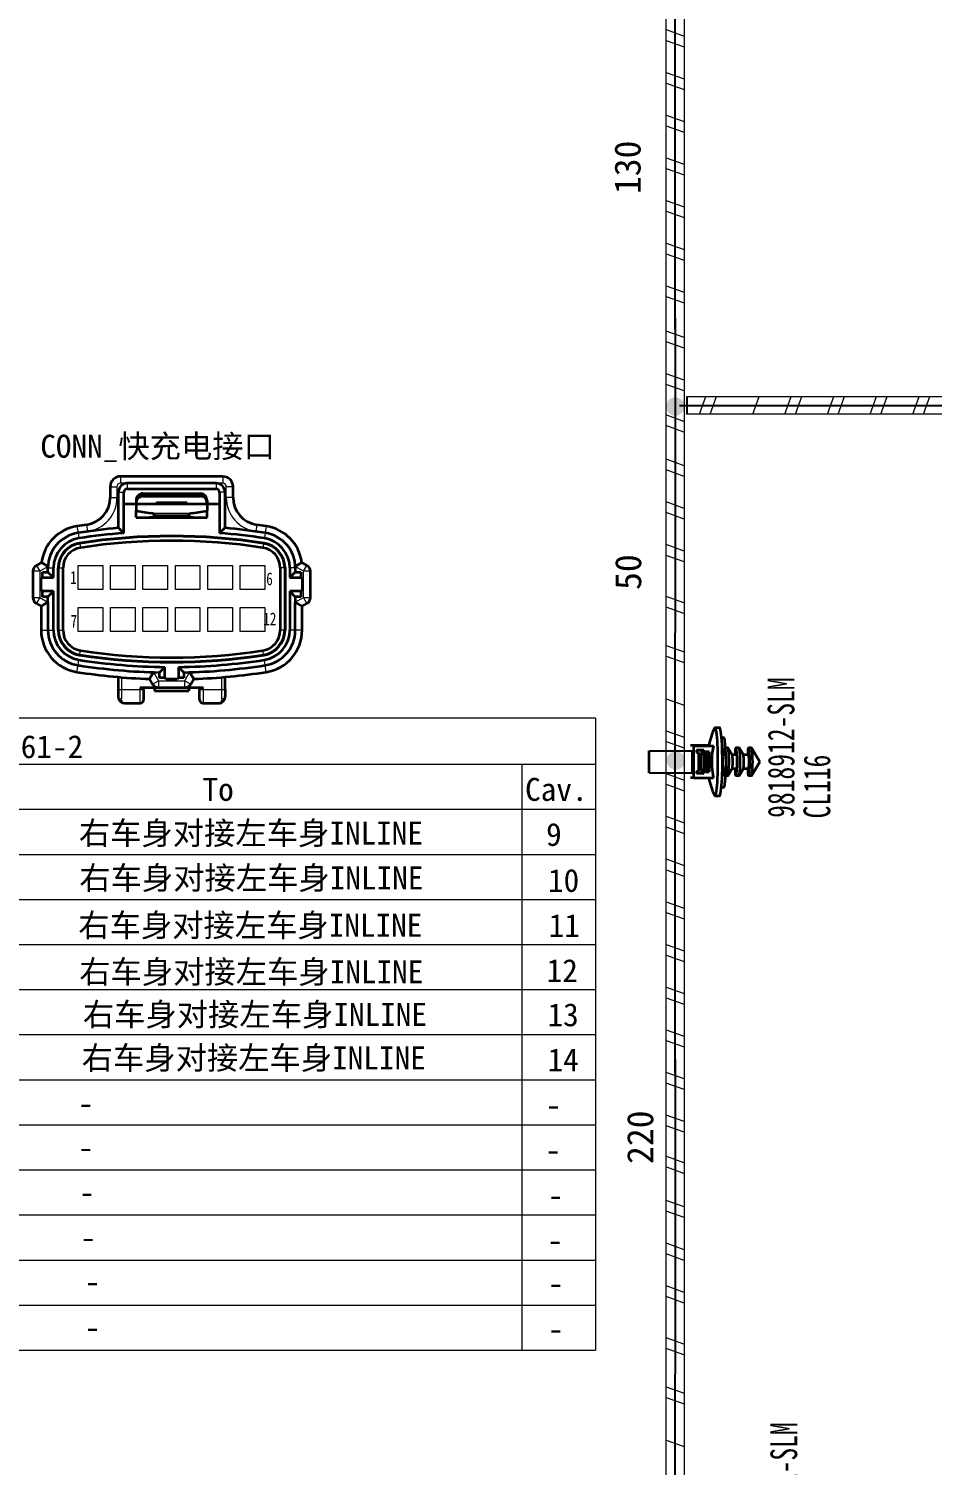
# Model space of a CAD drawing. Header units: millimetres. Extents: x 17 to 3784, y 12 to 1382.
# Drawn here: x 1970.5 to 2020.3, y 992.6 to 1071.8 of the extents above; entities that cross this region are included whole.
import ezdxf

# ---------------------------------------------------------------- set-up
doc = ezdxf.new("R2010")
doc.units = ezdxf.units.MM
for name, color, linetype, lineweight in [('ENT', 7, 'Continuous', 18), ('全新开发部分', 7, 'Continuous', 18), ('粗实线层', 7, 'Continuous', 35)]:
    doc.layers.add(name, color=color, linetype=linetype, lineweight=lineweight)
doc.styles.add('FangSong_GB2312_Style', font='simfang.ttf')
doc.styles.add('foton', font='', dxfattribs={"width": 0.7})
doc.styles.add('样式 2', font='', dxfattribs={"width": 0.75})
doc.styles.get('foton').set_extended_font_data('宋体')
doc.styles.get('样式 2').set_extended_font_data('宋体')

msp = doc.modelspace()

# ---------------------------------------------------------------- hatches: boundary and pattern name
h = msp.add_hatch(color=0)
edge = h.paths.add_edge_path(flags=0)
edge.add_arc((2006.113, 1050.996), 0.507, 180, 540)
h = msp.add_hatch(color=0)
edge = h.paths.add_edge_path(flags=0)
edge.add_arc((2006.139, 1031.475), 0.507, 180, 540)

# ---------------------------------------------------------------- linework, layer by layer
msp.add_line((2006.768, 1050.564), (2006.768, 1051.534))
at = {"color": 0, "lineweight": 13, "ltscale": 0.025}
for p, q in [((1974.952, 1046.575), (1975.329, 1046.575)), ((1975.517, 1047.14), (1975.517, 1046.764)), ((1975.894, 1046.764), (1975.517, 1046.764)), ((1981.168, 1046.764), (1980.791, 1046.764)), ((1981.168, 1047.14), (1981.168, 1046.764)), ((1981.733, 1046.575), (1981.356, 1046.575)), ((1974.952, 1045.971), (1975.329, 1045.971)), ((1981.733, 1045.971), (1981.356, 1045.971)), ((1973.123, 1044.4), (1973.181, 1044.028)), ((1973.654, 1044.479), (1973.706, 1044.106)), ((1983.031, 1044.479), (1982.979, 1044.106)), ((1983.562, 1044.4), (1983.504, 1044.028)), ((1971.072, 1041.913), (1970.696, 1041.913)), ((1985.99, 1041.913), (1985.613, 1041.913)), ((1970.696, 1040.464), (1971.072, 1040.464)), ((1971.072, 1040.464), (1970.884, 1040.138)), ((1985.801, 1040.138), (1985.613, 1040.464)), ((1985.613, 1040.464), (1985.99, 1040.464)), ((1971.148, 1038.665), (1971.524, 1038.665)), ((1985.538, 1038.665), (1985.161, 1038.665)), ((1973.123, 1036.357), (1973.181, 1036.729)), ((1983.562, 1036.357), (1983.504, 1036.729)), ((1977.292, 1035.689), (1977.618, 1035.877)), ((1977.618, 1035.877), (1977.618, 1035.501)), ((1979.067, 1035.501), (1979.067, 1035.877)), ((1979.067, 1035.877), (1979.393, 1035.689))]:
    msp.add_line(p, q, dxfattribs=at)
at = {"color": 0, "lineweight": 35, "ltscale": 0.040105}
for p, q in [((1974.952, 1046.575), (1974.952, 1045.971)), ((1981.733, 1045.971), (1981.733, 1046.575))]:
    msp.add_line(p, q, dxfattribs=at)
at = {"color": 0, "lineweight": 13, "ltscale": 0.040105}
for p, q in [((1975.329, 1046.575), (1975.329, 1045.971)), ((1981.356, 1045.971), (1981.356, 1046.575))]:
    msp.add_line(p, q, dxfattribs=at)
at = {"color": 0, "lineweight": 35, "ltscale": 0.375}
msp.add_line((1981.168, 1047.14), (1975.517, 1047.14), dxfattribs=at)
at = {"color": 0, "lineweight": 13, "ltscale": 0.02}
for p, q in [((1975.894, 1046.764), (1975.894, 1046.462)), ((1980.791, 1046.764), (1980.791, 1046.462)), ((1975.404, 1046.274), (1975.706, 1046.274)), ((1981.281, 1046.274), (1980.98, 1046.274)), ((1973.181, 1044.028), (1973.228, 1043.73)), ((1983.504, 1044.028), (1983.458, 1043.73)), ((1971.524, 1042.093), (1971.826, 1042.093)), ((1985.161, 1042.093), (1984.86, 1042.093)), ((1971.524, 1038.665), (1971.826, 1038.665)), ((1985.161, 1038.665), (1984.86, 1038.665)), ((1973.181, 1036.729), (1973.228, 1037.027)), ((1983.504, 1036.729), (1983.458, 1037.027))]:
    msp.add_line(p, q, dxfattribs=at)
at = {"color": 0, "lineweight": 35, "ltscale": 0.325}
for p, q in [((1980.791, 1046.764), (1975.894, 1046.764)), ((1975.894, 1046.462), (1980.791, 1046.462))]:
    msp.add_line(p, q, dxfattribs=at)
at = {"color": 0, "lineweight": 35, "ltscale": 0.131071}
for p, q in [((1975.404, 1044.299), (1975.404, 1046.274)), ((1981.281, 1046.274), (1981.281, 1044.299))]:
    msp.add_line(p, q, dxfattribs=at)
at = {"color": 0, "lineweight": 35, "ltscale": 0.149463}
for p, q in [((1975.706, 1044.022), (1975.706, 1046.274)), ((1980.98, 1046.274), (1980.98, 1044.022))]:
    msp.add_line(p, q, dxfattribs=at)
at = {"color": 0, "lineweight": 35, "ltscale": 0.005}
for p, q in [((1976.384, 1045.822), (1976.384, 1045.747)), ((1976.384, 1045.747), (1976.384, 1045.671)), ((1977.514, 1045.634), (1977.514, 1045.709)), ((1979.171, 1045.634), (1979.171, 1045.709)), ((1980.302, 1045.822), (1980.302, 1045.747)), ((1980.302, 1045.747), (1980.302, 1045.671))]:
    msp.add_line(p, q, dxfattribs=at)
at = {"color": 0, "lineweight": 35, "ltscale": 0.002499}
for p, q in [((1976.384, 1045.671), (1976.384, 1045.634)), ((1980.302, 1045.671), (1980.302, 1045.634))]:
    msp.add_line(p, q, dxfattribs=at)
at = {"color": 0, "lineweight": 35, "ltscale": 0.210001}
for p, q in [((1976.761, 1046.199), (1979.925, 1046.199)), ((1976.761, 1046.123), (1979.925, 1046.123)), ((1976.761, 1046.048), (1979.925, 1046.048))]:
    msp.add_line(p, q, dxfattribs=at)
at = {"color": 0, "lineweight": 35, "ltscale": 0.110001}
for p, q in [((1977.514, 1045.709), (1979.171, 1045.709)), ((1977.514, 1044.88), (1979.171, 1044.88))]:
    msp.add_line(p, q, dxfattribs=at)
at = {"color": 0, "lineweight": 35, "ltscale": 0.045}
for p, q in [((1975.706, 1045.634), (1976.384, 1045.634)), ((1980.302, 1045.634), (1980.98, 1045.634))]:
    msp.add_line(p, q, dxfattribs=at)
at = {"color": 0, "lineweight": 35, "ltscale": 0.025642}
for p, q in [((1976.384, 1045.634), (1976.384, 1045.247)), ((1980.302, 1045.634), (1980.302, 1045.247))]:
    msp.add_line(p, q, dxfattribs=at)
at = {"color": 0, "lineweight": 35, "ltscale": 0.260001}
msp.add_line((1976.384, 1045.634), (1980.302, 1045.634), dxfattribs=at)
at = {"color": 0, "lineweight": 35, "ltscale": 0.024358}
for p, q in [((1976.384, 1044.88), (1976.384, 1045.247)), ((1980.302, 1044.88), (1980.302, 1045.247))]:
    msp.add_line(p, q, dxfattribs=at)
at = {"color": 0, "lineweight": 35, "ltscale": 0.054141}
for p, q in [((1976.384, 1045.247), (1977.19, 1045.123)), ((1979.495, 1045.123), (1980.302, 1045.247))]:
    msp.add_line(p, q, dxfattribs=at)
at = {"color": 0, "lineweight": 35, "ltscale": 0.03951}
for p, q in [((1976.384, 1044.88), (1976.979, 1044.88)), ((1979.706, 1044.88), (1980.302, 1044.88))]:
    msp.add_line(p, q, dxfattribs=at)
at = {"color": 0, "lineweight": 35, "ltscale": 0.180981}
msp.add_line((1976.979, 1044.88), (1979.706, 1044.88), dxfattribs=at)
at = {"color": 0, "lineweight": 13, "ltscale": 0.152991}
msp.add_line((1977.19, 1045.123), (1979.495, 1045.123), dxfattribs=at)
at = {"color": 0, "lineweight": 35, "ltscale": 0.002085}
for p, q in [((1977.401, 1045.025), (1977.401, 1044.993)), ((1979.284, 1045.025), (1979.284, 1044.993))]:
    msp.add_line(p, q, dxfattribs=at)
at = {"color": 0, "lineweight": 13, "ltscale": 0.125}
for p, q in [((1977.401, 1045.025), (1979.284, 1045.025)), ((1977.401, 1044.993), (1979.284, 1044.993))]:
    msp.add_line(p, q, dxfattribs=at)
at = {"color": 0, "lineweight": 35, "ltscale": 0.027171}
for p, q in [((1975.706, 1044.022), (1975.404, 1044.299)), ((1980.98, 1044.022), (1981.281, 1044.299))]:
    msp.add_line(p, q, dxfattribs=at)
at = {"color": 0, "lineweight": 13, "ltscale": 0.00375}
for p, q in [((1973.277, 1043.414), (1973.268, 1043.47)), ((1983.408, 1043.414), (1983.417, 1043.47)), ((1973.277, 1037.344), (1973.268, 1037.288)), ((1983.408, 1037.344), (1983.417, 1037.288))]:
    msp.add_line(p, q, dxfattribs=at)
at = {"color": 0, "lineweight": 13, "ltscale": 0.01375}
for p, q in [((1973.277, 1043.414), (1973.309, 1043.209)), ((1983.408, 1043.414), (1983.376, 1043.209)), ((1972.146, 1042.093), (1972.353, 1042.093)), ((1984.539, 1042.093), (1984.332, 1042.093)), ((1972.146, 1038.665), (1972.353, 1038.665)), ((1984.539, 1038.665), (1984.332, 1038.665)), ((1973.277, 1037.344), (1973.309, 1037.548)), ((1983.408, 1037.344), (1983.376, 1037.548))]:
    msp.add_line(p, q, dxfattribs=at)
at = {"color": 0, "lineweight": 35, "ltscale": 0.096133}
for p, q in [((1970.696, 1041.913), (1970.696, 1040.464)), ((1985.99, 1040.464), (1985.99, 1041.913)), ((1977.618, 1035.501), (1979.067, 1035.501))]:
    msp.add_line(p, q, dxfattribs=at)
at = {"color": 0, "lineweight": 35, "ltscale": 0.021797}
for p, q in [((1971.169, 1042.403), (1970.884, 1042.239)), ((1985.801, 1042.239), (1985.517, 1042.403))]:
    msp.add_line(p, q, dxfattribs=at)
at = {"color": 0, "lineweight": 13, "ltscale": 0.024999}
for p, q in [((1970.884, 1042.239), (1971.072, 1041.913)), ((1985.613, 1041.913), (1985.801, 1042.239))]:
    msp.add_line(p, q, dxfattribs=at)
at = {"color": 0, "lineweight": 13, "ltscale": 0.034773}
for p, q in [((1971.526, 1042.175), (1971.072, 1041.913)), ((1985.613, 1041.913), (1985.159, 1042.175))]:
    msp.add_line(p, q, dxfattribs=at)
at = {"color": 0, "lineweight": 13, "ltscale": 0.096133}
for p, q in [((1971.072, 1041.913), (1971.072, 1040.464)), ((1985.613, 1040.464), (1985.613, 1041.913)), ((1977.618, 1035.877), (1979.067, 1035.877))]:
    msp.add_line(p, q, dxfattribs=at)
at = {"color": 0, "lineweight": 35, "ltscale": 0.02}
for p, q in [((1971.223, 1041.565), (1971.223, 1041.867)), ((1985.462, 1041.867), (1985.462, 1041.565)), ((1971.223, 1040.511), (1971.223, 1040.812)), ((1985.462, 1040.812), (1985.462, 1040.511)), ((1977.966, 1036.03), (1977.665, 1036.03)), ((1979.021, 1036.03), (1978.719, 1036.03))]:
    msp.add_line(p, q, dxfattribs=at)
at = {"color": 0, "lineweight": 35, "ltscale": 0.020001}
for p, q in [((1971.223, 1041.867), (1971.524, 1041.867)), ((1985.161, 1041.867), (1985.462, 1041.867)), ((1971.524, 1040.511), (1971.223, 1040.511)), ((1985.462, 1040.511), (1985.161, 1040.511))]:
    msp.add_line(p, q, dxfattribs=at)
at = {"color": 0, "lineweight": 35, "ltscale": 0.014999}
for p, q in [((1971.524, 1041.867), (1971.524, 1042.093)), ((1985.161, 1042.093), (1985.161, 1041.867)), ((2007.274, 1030.894), (2007.274, 1030.761))]:
    msp.add_line(p, q, dxfattribs=at)
at = {"color": 0, "lineweight": 35, "ltscale": 0.028284}
for p, q in [((1971.826, 1041.565), (1971.524, 1041.867)), ((1984.86, 1041.565), (1985.161, 1041.867)), ((1971.826, 1040.812), (1971.524, 1040.511)), ((1984.86, 1040.812), (1985.161, 1040.511))]:
    msp.add_line(p, q, dxfattribs=at)
at = {"color": 0, "lineweight": 35, "ltscale": 0.035}
for p, q in [((1971.826, 1041.565), (1971.826, 1042.093)), ((1984.86, 1042.093), (1984.86, 1041.565))]:
    msp.add_line(p, q, dxfattribs=at)
at = {"color": 0, "lineweight": 35, "ltscale": 0.227499}
for p, q in [((1972.09, 1038.665), (1972.09, 1042.093)), ((1972.353, 1038.665), (1972.353, 1042.093)), ((1984.332, 1042.093), (1984.332, 1038.665)), ((1984.596, 1042.093), (1984.596, 1038.665))]:
    msp.add_line(p, q, dxfattribs=at)
at = {"color": 0, "lineweight": 13, "ltscale": 0.003749}
for p, q in [((1972.146, 1042.093), (1972.09, 1042.093)), ((1984.539, 1042.093), (1984.596, 1042.093)), ((1972.146, 1038.665), (1972.09, 1038.665)), ((1984.539, 1038.665), (1984.596, 1038.665))]:
    msp.add_line(p, q, dxfattribs=at)
at = {"color": 0, "lineweight": 13, "ltscale": 0.227499}
for p, q in [((1972.146, 1038.665), (1972.146, 1042.093)), ((1984.539, 1042.093), (1984.539, 1038.665))]:
    msp.add_line(p, q, dxfattribs=at)
at = {"color": 0, "lineweight": 35, "ltscale": 0.00707}
for p, q in [((1971.148, 1041.49), (1971.223, 1041.565)), ((1985.462, 1041.565), (1985.538, 1041.49)), ((1971.223, 1040.812), (1971.148, 1040.887)), ((1985.538, 1040.887), (1985.462, 1040.812))]:
    msp.add_line(p, q, dxfattribs=at)
at = {"color": 0, "lineweight": 35, "ltscale": 0.04}
for p, q in [((1971.148, 1040.887), (1971.148, 1041.49)), ((1985.538, 1041.49), (1985.538, 1040.887))]:
    msp.add_line(p, q, dxfattribs=at)
at = {"color": 0, "lineweight": 35, "ltscale": 0.040001}
for p, q in [((1971.223, 1041.565), (1971.826, 1041.565)), ((1984.86, 1041.565), (1985.462, 1041.565)), ((1971.826, 1040.812), (1971.223, 1040.812)), ((1985.462, 1040.812), (1984.86, 1040.812))]:
    msp.add_line(p, q, dxfattribs=at)
at = {"color": 0, "lineweight": 35, "ltscale": 0.020208}
for p, q in [((1970.884, 1040.138), (1971.148, 1039.986)), ((1985.538, 1039.986), (1985.801, 1040.138))]:
    msp.add_line(p, q, dxfattribs=at)
at = {"color": 0, "lineweight": 13, "ltscale": 0.034642}
for p, q in [((1971.072, 1040.464), (1971.524, 1040.203)), ((1985.161, 1040.203), (1985.613, 1040.464))]:
    msp.add_line(p, q, dxfattribs=at)
at = {"color": 0, "lineweight": 35, "ltscale": 0.028867}
for p, q in [((1971.148, 1039.986), (1971.524, 1040.203)), ((1985.538, 1039.986), (1985.161, 1040.203))]:
    msp.add_line(p, q, dxfattribs=at)
at = {"color": 0, "lineweight": 35, "ltscale": 0.020387}
for p, q in [((1971.524, 1040.203), (1971.524, 1040.511)), ((1985.161, 1040.511), (1985.161, 1040.203))]:
    msp.add_line(p, q, dxfattribs=at)
at = {"color": 0, "lineweight": 35, "ltscale": 0.102113}
for p, q in [((1971.524, 1040.203), (1971.524, 1038.665)), ((1985.161, 1038.665), (1985.161, 1040.203))]:
    msp.add_line(p, q, dxfattribs=at)
at = {"color": 0, "lineweight": 35, "ltscale": 0.1425}
for p, q in [((1971.826, 1038.665), (1971.826, 1040.812)), ((1984.86, 1040.812), (1984.86, 1038.665))]:
    msp.add_line(p, q, dxfattribs=at)
at = {"color": 0, "lineweight": 35, "ltscale": 0.087679}
for p, q in [((1971.148, 1039.986), (1971.148, 1038.665)), ((1985.538, 1038.665), (1985.538, 1039.986))]:
    msp.add_line(p, q, dxfattribs=at)
at = {"color": 0, "lineweight": 35, "ltscale": 0.028601}
for p, q in [((1977.127, 1035.974), (1977.349, 1036.344)), ((1979.558, 1035.974), (1979.336, 1036.344))]:
    msp.add_line(p, q, dxfattribs=at)
at = {"color": 0, "lineweight": 13, "ltscale": 0.035771}
for p, q in [((1977.349, 1036.344), (1977.618, 1035.877)), ((1979.067, 1035.877), (1979.336, 1036.344))]:
    msp.add_line(p, q, dxfattribs=at)
at = {"color": 0, "lineweight": 35, "ltscale": 0.028063}
for p, q in [((1977.966, 1036.633), (1977.665, 1036.336)), ((1978.719, 1036.633), (1979.021, 1036.336))]:
    msp.add_line(p, q, dxfattribs=at)
at = {"color": 0, "lineweight": 35, "ltscale": 0.020313}
for p, q in [((1977.665, 1036.03), (1977.665, 1036.336)), ((1979.021, 1036.336), (1979.021, 1036.03))]:
    msp.add_line(p, q, dxfattribs=at)
at = {"color": 0, "lineweight": 35, "ltscale": 0.039999}
for p, q in [((1977.966, 1036.03), (1977.966, 1036.633)), ((1978.719, 1036.633), (1978.719, 1036.03)), ((1978.644, 1035.955), (1978.041, 1035.955))]:
    msp.add_line(p, q, dxfattribs=at)
at = {"color": 0, "lineweight": 35, "ltscale": 0.046084}
for p, q in [((1975.386, 1036.082), (1975.386, 1035.388)), ((1981.3, 1035.388), (1981.3, 1036.082))]:
    msp.add_line(p, q, dxfattribs=at)
at = {"color": 0, "lineweight": 35, "ltscale": 0.025}
for p, q in [((1975.386, 1035.388), (1975.386, 1035.011)), ((1981.3, 1035.388), (1981.3, 1035.011))]:
    msp.add_line(p, q, dxfattribs=at)
at = {"color": 0, "lineweight": 13, "ltscale": 0.0125}
for p, q in [((1975.386, 1035.388), (1975.574, 1035.388)), ((1976.61, 1035.388), (1976.798, 1035.388)), ((1979.887, 1035.388), (1980.075, 1035.388)), ((1981.111, 1035.388), (1981.3, 1035.388))]:
    msp.add_line(p, q, dxfattribs=at)
at = {"color": 0, "lineweight": 13, "ltscale": 0.045023}
for p, q in [((1975.574, 1036.066), (1975.574, 1035.388)), ((1981.111, 1035.388), (1981.111, 1036.066))]:
    msp.add_line(p, q, dxfattribs=at)
at = {"color": 0, "lineweight": 13, "ltscale": 0.06875}
for p, q in [((1975.574, 1035.388), (1976.61, 1035.388)), ((1980.075, 1035.388), (1981.111, 1035.388))]:
    msp.add_line(p, q, dxfattribs=at)
at = {"color": 0, "lineweight": 13, "ltscale": 0.033334}
for p, q in [((1975.574, 1035.388), (1975.574, 1034.885)), ((1981.111, 1034.885), (1981.111, 1035.388))]:
    msp.add_line(p, q, dxfattribs=at)
at = {"color": 0, "lineweight": 35, "ltscale": 0.066933}
for p, q in [((1976.61, 1035.501), (1977.618, 1035.501)), ((1979.067, 1035.501), (1980.075, 1035.501))]:
    msp.add_line(p, q, dxfattribs=at)
at = {"color": 0, "lineweight": 13, "ltscale": 0.0075}
for p, q in [((1976.61, 1035.388), (1976.61, 1035.501)), ((1980.075, 1035.501), (1980.075, 1035.388))]:
    msp.add_line(p, q, dxfattribs=at)
at = {"color": 0, "lineweight": 13, "ltscale": 0.05}
for p, q in [((1976.61, 1034.634), (1976.61, 1035.388)), ((1980.075, 1035.388), (1980.075, 1034.634))]:
    msp.add_line(p, q, dxfattribs=at)
at = {"color": 0, "lineweight": 35, "ltscale": 0.0075}
for p, q in [((1976.798, 1035.388), (1976.798, 1035.501)), ((1979.887, 1035.501), (1979.887, 1035.388))]:
    msp.add_line(p, q, dxfattribs=at)
at = {"color": 0, "lineweight": 35, "ltscale": 0.0375}
for p, q in [((1976.798, 1035.388), (1976.798, 1034.823)), ((1979.887, 1034.823), (1979.887, 1035.388))]:
    msp.add_line(p, q, dxfattribs=at)
at = {"color": 0, "lineweight": 35, "ltscale": 0.021879}
for p, q in [((1977.127, 1035.974), (1977.292, 1035.689)), ((1979.393, 1035.689), (1979.558, 1035.974))]:
    msp.add_line(p, q, dxfattribs=at)
at = {"color": 0, "lineweight": 35, "ltscale": 0.0125}
for p, q in [((1977.401, 1035.501), (1977.401, 1035.312)), ((1979.284, 1035.501), (1979.284, 1035.312))]:
    msp.add_line(p, q, dxfattribs=at)
at = {"color": 0, "lineweight": 35, "ltscale": 0.007071}
for p, q in [((1978.041, 1035.955), (1977.966, 1036.03)), ((1978.719, 1036.03), (1978.644, 1035.955))]:
    msp.add_line(p, q, dxfattribs=at)
at = {"color": 0, "lineweight": 35, "ltscale": 0.05625}
for p, q in [((1975.762, 1034.634), (1976.61, 1034.634)), ((1980.075, 1034.634), (1980.923, 1034.634))]:
    msp.add_line(p, q, dxfattribs=at)
at = {"color": 0, "lineweight": 35, "ltscale": 0.125}
msp.add_line((1977.401, 1035.312), (1979.284, 1035.312), dxfattribs=at)
at = {"color": 0, "lineweight": 35, "ltscale": 0.027679}
for p, q in [((2008.302, 1033.291), (2008.547, 1033.291)), ((2008.302, 1029.525), (2008.547, 1029.525))]:
    msp.add_line(p, q, dxfattribs=at)
at = {"color": 0, "lineweight": 35, "ltscale": 0.021804}
for p, q in [((2007.142, 1032.29), (2006.949, 1032.298)), ((2007.5, 1031.966), (2007.693, 1031.957)), ((2007.5, 1030.858), (2007.693, 1030.85)), ((2007.5, 1030.77), (2007.693, 1030.761)), ((2007.787, 1030.858), (2007.98, 1030.85)), ((2007.141, 1030.518), (2006.948, 1030.526))]:
    msp.add_line(p, q, dxfattribs=at)
at = {"color": 0, "lineweight": 35, "ltscale": 0.113794}
msp.add_line((2007.957, 1032.298), (2006.949, 1032.298), dxfattribs=at)
at = {"color": 0, "lineweight": 35, "ltscale": 0.199999}
msp.add_line((2007.141, 1030.518), (2007.142, 1032.29), dxfattribs=at)
at = {"color": 0, "lineweight": 35, "ltscale": 0.120856}
for p, q in [((2007.142, 1032.29), (2008.213, 1032.29)), ((2007.141, 1030.518), (2008.212, 1030.518))]:
    msp.add_line(p, q, dxfattribs=at)
at = {"color": 0}
for p, q in [((2004.665, 1032.017), (2007.055, 1032.016)), ((2004.665, 1030.794), (2007.054, 1030.798))]:
    msp.add_line(p, q, dxfattribs=at)
at = {"color": 0, "lineweight": 35, "ltscale": 0.137499}
for p, q in [((2004.665, 1030.794), (2004.665, 1032.017)), ((2007.054, 1030.798), (2007.055, 1032.016))]:
    msp.add_line(p, q, dxfattribs=at)
at = {"color": 0, "lineweight": 35, "ltscale": 0.015}
msp.add_line((2007.274, 1032.046), (2007.274, 1031.913), dxfattribs=at)
at = {"color": 0, "lineweight": 35, "ltscale": 0.047321}
for p, q in [((2007.693, 1032.046), (2007.274, 1032.046)), ((2007.693, 1030.761), (2007.274, 1030.761))]:
    msp.add_line(p, q, dxfattribs=at)
at = {"color": 0, "lineweight": 35, "ltscale": 0.012463}
msp.add_line((2007.274, 1031.918), (2007.384, 1031.913), dxfattribs=at)
at = {"color": 0, "lineweight": 35, "ltscale": 0.012451}
for p, q in [((2007.274, 1031.913), (2007.384, 1031.913)), ((2007.709, 1031.846), (2007.819, 1031.846)), ((2007.274, 1030.894), (2007.384, 1030.894)), ((2007.708, 1030.96), (2007.819, 1030.96))]:
    msp.add_line(p, q, dxfattribs=at)
at = {"color": 0, "lineweight": 35, "ltscale": 0.114999}
msp.add_line((2007.384, 1031.913), (2007.384, 1030.894), dxfattribs=at)
at = {"color": 0, "lineweight": 35, "ltscale": 0.009064}
msp.add_line((2007.5, 1031.966), (2007.5, 1032.046), dxfattribs=at)
at = {"color": 0, "lineweight": 35, "ltscale": 0.018183}
msp.add_line((2007.67, 1031.848), (2007.509, 1031.847), dxfattribs=at)
at = {"color": 0, "lineweight": 35, "ltscale": 0.1}
for p, q in [((2007.509, 1030.961), (2007.509, 1031.847)), ((2007.903, 1030.964), (2007.903, 1031.85))]:
    msp.add_line(p, q, dxfattribs=at)
at = {"color": 0, "lineweight": 35, "ltscale": 0.000439867}
msp.add_line((2007.509, 1031.847), (2007.513, 1031.847), dxfattribs=at)
at = {"color": 0, "lineweight": 35, "ltscale": 0.019922}
for p, q in [((2007.513, 1031.847), (2007.689, 1031.847)), ((2007.513, 1030.961), (2007.689, 1030.961))]:
    msp.add_line(p, q, dxfattribs=at)
at = {"color": 0, "lineweight": 35, "ltscale": 0.099999}
for p, q in [((2007.513, 1030.961), (2007.513, 1031.847)), ((2007.689, 1030.961), (2007.689, 1031.847))]:
    msp.add_line(p, q, dxfattribs=at)
at = {"color": 0, "lineweight": 35, "ltscale": 0.002853}
msp.add_line((2007.645, 1031.849), (2007.67, 1031.848), dxfattribs=at)
at = {"color": 0, "lineweight": 35, "ltscale": 0.023842}
msp.add_line((2007.864, 1031.852), (2007.653, 1031.849), dxfattribs=at)
at = {"color": 0, "lineweight": 35, "ltscale": 0.002181}
for p, q in [((2007.689, 1031.847), (2007.709, 1031.846)), ((2007.689, 1030.961), (2007.708, 1030.96))]:
    msp.add_line(p, q, dxfattribs=at)
at = {"color": 0, "lineweight": 35, "ltscale": 0.010001}
for p, q in [((2007.693, 1031.957), (2007.693, 1032.046)), ((2007.693, 1030.761), (2007.693, 1030.85))]:
    msp.add_line(p, q, dxfattribs=at)
at = {"color": 0, "lineweight": 35, "ltscale": 0.032379}
msp.add_line((2007.98, 1031.957), (2007.693, 1031.957), dxfattribs=at)
at = {"color": 0, "lineweight": 35, "ltscale": 0.099998}
for p, q in [((2007.708, 1030.96), (2007.709, 1031.846)), ((2007.819, 1030.96), (2007.819, 1031.846))]:
    msp.add_line(p, q, dxfattribs=at)
at = {"color": 0, "lineweight": 35, "ltscale": 0.012045}
msp.add_line((2007.787, 1031.957), (2007.787, 1031.851), dxfattribs=at)
at = {"color": 0, "lineweight": 35, "ltscale": 0.001513}
msp.add_line((2007.819, 1031.846), (2007.806, 1031.848), dxfattribs=at)
at = {"color": 0, "lineweight": 35, "ltscale": 0.010273}
msp.add_line((2007.812, 1031.849), (2007.903, 1031.85), dxfattribs=at)
at = {"color": 0, "lineweight": 35, "ltscale": 0.004356}
msp.add_line((2007.903, 1031.85), (2007.864, 1031.852), dxfattribs=at)
at = {"color": 0, "lineweight": 35, "ltscale": 0.124999}
msp.add_line((2007.98, 1031.957), (2007.98, 1030.85), dxfattribs=at)
at = {"color": 0, "lineweight": 35, "ltscale": 0.02207}
for p, q in [((2008.903, 1031.789), (2008.708, 1031.789)), ((2008.903, 1031.027), (2008.708, 1031.027))]:
    msp.add_line(p, q, dxfattribs=at)
at = {"color": 0, "lineweight": 35, "ltscale": 0.018536}
msp.add_line((2009.009, 1032.183), (2008.844, 1032.183), dxfattribs=at)
at = {"color": 0, "lineweight": 35, "ltscale": 0.051178}
msp.add_line((2009.249, 1031.785), (2009.018, 1032.175), dxfattribs=at)
at = {"color": 0, "lineweight": 35, "ltscale": 0.029858}
for p, q in [((2009.512, 1031.789), (2009.247, 1031.789)), ((2009.512, 1031.027), (2009.247, 1031.027))]:
    msp.add_line(p, q, dxfattribs=at)
at = {"color": 0, "lineweight": 35, "ltscale": 0.019769}
for p, q in [((2009.628, 1032.183), (2009.453, 1032.183)), ((2009.628, 1030.633), (2009.453, 1030.633))]:
    msp.add_line(p, q, dxfattribs=at)
at = {"color": 0, "lineweight": 35, "ltscale": 0.051179}
for p, q in [((2009.869, 1031.785), (2009.638, 1032.175)), ((2009.869, 1031.031), (2009.638, 1030.641))]:
    msp.add_line(p, q, dxfattribs=at)
at = {"color": 0, "lineweight": 35, "ltscale": 0.032245}
for p, q in [((2010.152, 1031.789), (2009.866, 1031.789)), ((2010.152, 1031.027), (2009.866, 1031.027))]:
    msp.add_line(p, q, dxfattribs=at)
at = {"color": 0, "lineweight": 35, "ltscale": 0.017883}
for p, q in [((2010.311, 1032.183), (2010.152, 1032.183)), ((2010.311, 1030.633), (2010.152, 1030.633))]:
    msp.add_line(p, q, dxfattribs=at)
at = {"color": 0, "lineweight": 35, "ltscale": 0.10061}
msp.add_line((2010.775, 1031.408), (2010.32, 1032.175), dxfattribs=at)
at = {"color": 0, "lineweight": 35, "ltscale": 0.100609}
msp.add_line((2010.775, 1031.408), (2010.32, 1030.641), dxfattribs=at)
at = {"color": 0, "lineweight": 35, "ltscale": 0.025537}
msp.add_line((2007.5, 1030.77), (2007.274, 1030.77), dxfattribs=at)
at = {"color": 0, "lineweight": 35, "ltscale": 0.01}
msp.add_line((2007.5, 1030.77), (2007.5, 1030.858), dxfattribs=at)
at = {"color": 0, "lineweight": 35, "ltscale": 0.032373}
for p, q in [((2007.787, 1030.858), (2007.5, 1030.858)), ((2007.98, 1030.85), (2007.693, 1030.85))]:
    msp.add_line(p, q, dxfattribs=at)
at = {"color": 0, "lineweight": 35, "ltscale": 0.000439834}
msp.add_line((2007.509, 1030.961), (2007.513, 1030.961), dxfattribs=at)
at = {"color": 0, "lineweight": 35, "ltscale": 0.01149}
msp.add_line((2007.787, 1030.96), (2007.787, 1030.858), dxfattribs=at)
at = {"color": 0, "lineweight": 35, "ltscale": 0.009468}
msp.add_line((2007.819, 1030.963), (2007.903, 1030.964), dxfattribs=at)
at = {"color": 0, "lineweight": 35, "ltscale": 0.01853}
msp.add_line((2009.009, 1030.633), (2008.844, 1030.633), dxfattribs=at)
at = {"color": 0, "lineweight": 35, "ltscale": 0.051177}
msp.add_line((2009.249, 1031.031), (2009.018, 1030.641), dxfattribs=at)
at = {"color": 7, "linetype": 'Continuous', "lineweight": 25}
for points in [[(2006.107, 1055.252), (2006.107, 1082.771)], [(2006.352, 1051.059), (2037.371, 1051.059)]]:
    msp.add_lwpolyline(points, dxfattribs=at)
at = {"color": 7, "linetype": 'Continuous', "lineweight": 13}
msp.add_lwpolyline([(2006.107, 1079.548), (2006.107, 1056.037)], dxfattribs=at)
at = {"color": 7, "linetype": 'Continuous', "lineweight": 0}
for points in [[(2005.618, 1070.13), (2005.617, 1072.485)], [(2006.596, 1072.485), (2006.598, 1070.13)], [(2005.617, 1071.779), (2006.598, 1071.425)], [(2005.617, 1071.19), (2006.598, 1070.837)], [(2005.618, 1067.776), (2005.617, 1070.13)], [(2005.617, 1069.424), (2006.598, 1069.071)], [(2006.596, 1070.13), (2006.598, 1067.776)], [(2005.617, 1068.836), (2006.598, 1068.482)], [(2005.618, 1065.422), (2005.617, 1067.776)], [(2005.617, 1067.07), (2006.598, 1066.717)], [(2006.596, 1067.776), (2006.598, 1065.422)], [(2005.617, 1066.481), (2006.598, 1066.128)], [(2005.618, 1063.067), (2005.617, 1065.422)], [(2005.617, 1064.715), (2006.598, 1064.362)], [(2006.596, 1065.422), (2006.598, 1063.067)], [(2005.617, 1064.127), (2006.598, 1063.774)], [(2005.618, 1060.713), (2005.617, 1063.067)], [(2005.617, 1062.361), (2006.598, 1062.008)], [(2006.596, 1063.067), (2006.598, 1060.713)], [(2005.617, 1061.773), (2006.598, 1061.419)], [(2005.618, 1058.359), (2005.617, 1060.713)], [(2006.596, 1060.713), (2006.598, 1058.359)], [(2005.617, 1060.007), (2006.598, 1059.654)], [(2005.617, 1059.418), (2006.598, 1059.065)], [(2005.618, 1056.004), (2005.617, 1058.359)], [(2006.596, 1058.359), (2006.598, 1056.004)], [(2005.617, 1057.652), (2006.598, 1057.299)], [(2005.617, 1057.064), (2006.598, 1056.711)], [(2005.616, 1053.504), (2005.616, 1056.401)], [(2006.597, 1056.144), (2006.597, 1053.504)], [(2006.597, 1054.799), (2005.616, 1055.152)], [(2006.597, 1054.21), (2005.616, 1054.563)], [(2005.616, 1051.149), (2005.616, 1053.504)], [(2006.597, 1052.444), (2005.616, 1052.797)], [(2006.597, 1053.504), (2006.597, 1051.149)], [(2006.597, 1051.856), (2005.616, 1052.209)], [(2006.732, 1051.548), (2009.086, 1051.55)], [(2007.438, 1050.569), (2007.79, 1051.55)], [(2008.027, 1050.569), (2008.38, 1051.55)], [(2009.086, 1051.548), (2011.441, 1051.55)], [(2010.381, 1050.569), (2010.734, 1051.55)], [(2011.441, 1051.548), (2013.795, 1051.55)], [(2012.147, 1050.569), (2012.5, 1051.55)], [(2012.736, 1050.569), (2013.089, 1051.55)], [(2013.795, 1051.548), (2016.149, 1051.55)], [(2014.501, 1050.569), (2014.854, 1051.55)], [(2015.09, 1050.569), (2015.443, 1051.55)], [(2016.149, 1051.548), (2018.504, 1051.55)], [(2016.856, 1050.569), (2017.209, 1051.55)], [(2017.444, 1050.569), (2017.797, 1051.55)], [(2018.504, 1051.548), (2020.858, 1051.55)], [(2019.21, 1050.569), (2019.563, 1051.55)], [(2019.799, 1050.569), (2020.152, 1051.55)], [(2006.578, 1050.177), (2005.597, 1050.531)], [(2005.616, 1048.795), (2005.616, 1051.149)], [(2006.597, 1051.149), (2006.597, 1048.795)], [(2009.086, 1050.57), (2006.732, 1050.569)], [(2011.441, 1050.57), (2009.086, 1050.569)], [(2013.795, 1050.57), (2011.441, 1050.569)], [(2016.149, 1050.57), (2013.795, 1050.569)], [(2018.504, 1050.57), (2016.149, 1050.569)], [(2020.858, 1050.57), (2018.504, 1050.569)], [(2006.578, 1049.589), (2005.597, 1049.942)], [(2005.616, 1046.441), (2005.616, 1048.795)], [(2006.597, 1047.735), (2005.616, 1048.089)], [(2006.597, 1048.795), (2006.597, 1046.441)], [(2006.597, 1047.147), (2005.616, 1047.5)], [(2005.616, 1044.086), (2005.616, 1046.441)], [(2006.597, 1045.381), (2005.616, 1045.734)], [(2006.597, 1046.441), (2006.597, 1044.086)], [(2006.597, 1044.793), (2005.616, 1045.146)], [(2005.616, 1040.724), (2005.616, 1044.086)], [(2006.597, 1044.086), (2006.597, 1040.643)], [(2006.597, 1043.027), (2005.616, 1043.38)], [(2006.597, 1042.438), (2005.616, 1042.791)], [(2006.585, 1040.173), (2005.604, 1040.526)], [(2006.585, 1039.584), (2005.604, 1039.937)]]:
    msp.add_lwpolyline(points, dxfattribs=at)
at = {"color": 0, "linetype": 'Continuous', "lineweight": 25}
for points in [[(2006.107, 1055.864), (2006.107, 1038.524)], [(2006.107, 1014.228), (2006.107, 1038.524)], [(2006.104, 1014.985), (2006.104, 997.645)], [(2006.104, 973.349), (2006.104, 997.645)]]:
    msp.add_lwpolyline(points, dxfattribs=at)
at = {"color": 0, "linetype": 'Continuous', "lineweight": 13}
for points in [[(2006.107, 1055.855), (2006.107, 1038.524)], [(2006.107, 1038.524), (2006.107, 1015.014)], [(1948.477, 1033.825), (2001.714, 1033.825)], [(2001.705, 1033.809), (2001.705, 998.962)], [(1948.477, 1031.274), (2001.714, 1031.274)], [(1997.658, 1031.274), (1997.658, 998.962)], [(1948.477, 1028.789), (2001.714, 1028.789)], [(1948.477, 1026.303), (2001.714, 1026.303)], [(1948.477, 1023.817), (2001.714, 1023.817)], [(1948.477, 1021.332), (2001.714, 1021.332)], [(1948.477, 1018.846), (2001.714, 1018.846)], [(1948.477, 1016.361), (2001.714, 1016.361)], [(2006.104, 1014.976), (2006.104, 997.645)], [(1948.477, 1013.875), (2001.714, 1013.875)], [(1948.477, 1011.39), (2001.714, 1011.39)], [(1948.477, 1008.904), (2001.714, 1008.904)], [(1948.477, 1006.419), (2001.714, 1006.419)], [(1948.477, 1003.933), (2001.714, 1003.933)], [(1948.477, 1001.447), (2001.714, 1001.447)], [(1948.477, 998.962), (2001.714, 998.962)], [(2006.104, 997.645), (2006.104, 974.134)]]:
    msp.add_lwpolyline(points, dxfattribs=at)
at = {"color": 0, "linetype": 'Continuous', "lineweight": 0}
for points in [[(2005.616, 1038.524), (2005.616, 1040.878)], [(2006.597, 1040.878), (2006.597, 1038.524)], [(2005.618, 1036.17), (2005.616, 1038.524)], [(2005.616, 1037.818), (2006.597, 1037.466)], [(2006.596, 1038.524), (2006.597, 1036.17)], [(2005.616, 1037.229), (2006.597, 1036.876)], [(2005.618, 1033.815), (2005.616, 1036.17)], [(2006.596, 1036.17), (2006.597, 1033.815)], [(2005.616, 1034.875), (2006.597, 1034.522)], [(2005.618, 1031.461), (2005.616, 1033.815)], [(2006.596, 1033.815), (2006.597, 1031.461)], [(2005.616, 1033.109), (2006.597, 1032.756)], [(2005.616, 1032.52), (2006.597, 1032.167)], [(2005.618, 1029.107), (2005.616, 1031.461)], [(2006.596, 1031.461), (2006.597, 1029.107)], [(2005.616, 1030.755), (2006.597, 1030.402)], [(2005.616, 1030.166), (2006.597, 1029.813)], [(2005.618, 1026.752), (2005.616, 1029.107)], [(2006.596, 1029.107), (2006.597, 1026.752)], [(2005.616, 1028.4), (2006.597, 1028.047)], [(2005.616, 1027.812), (2006.597, 1027.459)], [(2005.618, 1024.398), (2005.616, 1026.752)], [(2006.596, 1026.752), (2006.597, 1024.398)], [(2005.616, 1026.046), (2006.597, 1025.693)], [(2005.616, 1025.457), (2006.597, 1025.104)], [(2005.618, 1022.044), (2005.616, 1024.398)], [(2006.596, 1024.398), (2006.597, 1022.044)], [(2005.616, 1023.692), (2006.597, 1023.339)], [(2005.616, 1023.103), (2006.597, 1022.75)], [(2005.618, 1019.689), (2005.616, 1022.044)], [(2006.596, 1022.044), (2006.597, 1019.689)], [(2005.616, 1021.337), (2006.597, 1020.984)], [(2005.616, 1020.749), (2006.597, 1020.396)], [(2005.618, 1017.335), (2005.616, 1019.689)], [(2006.596, 1019.689), (2006.597, 1017.335)], [(2005.616, 1018.983), (2006.597, 1018.63)], [(2005.616, 1018.394), (2006.597, 1018.041)], [(2005.618, 1014.981), (2005.616, 1017.335)], [(2006.596, 1017.335), (2006.597, 1014.981)], [(2005.616, 1016.629), (2006.597, 1016.275)], [(2005.616, 1016.04), (2006.597, 1015.687)], [(2005.614, 1012.625), (2005.614, 1014.979)], [(2006.595, 1014.979), (2006.595, 1012.625)], [(2006.595, 1013.919), (2005.614, 1014.273)], [(2006.595, 1013.331), (2005.614, 1013.684)], [(2005.614, 1010.27), (2005.614, 1012.625)], [(2006.595, 1012.625), (2006.595, 1010.27)], [(2006.595, 1011.565), (2005.614, 1011.918)], [(2006.595, 1010.977), (2005.614, 1011.33)], [(2005.614, 1007.916), (2005.614, 1010.27)], [(2006.595, 1010.27), (2006.595, 1007.916)], [(2006.575, 1009.298), (2005.594, 1009.651)], [(2006.575, 1008.71), (2005.594, 1009.063)], [(2005.614, 1005.561), (2005.614, 1007.916)], [(2006.595, 1007.916), (2006.595, 1005.561)], [(2006.595, 1006.856), (2005.614, 1007.21)], [(2006.595, 1006.268), (2005.614, 1006.621)], [(2005.614, 1003.207), (2005.614, 1005.561)], [(2006.595, 1005.561), (2006.595, 1003.207)], [(2006.595, 1004.502), (2005.614, 1004.855)], [(2006.595, 1003.913), (2005.614, 1004.267)], [(2005.614, 999.845), (2005.614, 1003.207)], [(2006.595, 1003.207), (2006.595, 999.764)], [(2006.595, 1002.148), (2005.614, 1002.501)], [(2006.595, 1001.559), (2005.614, 1001.912)], [(2005.614, 997.645), (2005.614, 999.999)], [(2006.595, 999.999), (2006.595, 997.645)], [(2006.583, 999.294), (2005.602, 999.647)], [(2006.583, 998.705), (2005.602, 999.058)], [(2005.615, 995.291), (2005.614, 997.645)], [(2006.594, 997.645), (2006.595, 995.291)], [(2005.614, 996.939), (2006.595, 996.587)], [(2005.614, 996.35), (2006.595, 995.997)], [(2005.615, 992.936), (2005.614, 995.291)], [(2006.594, 995.291), (2006.595, 992.936)], [(2005.614, 993.996), (2006.595, 993.643)], [(2005.615, 990.582), (2005.614, 992.936)], [(2006.594, 992.936), (2006.595, 990.582)]]:
    msp.add_lwpolyline(points, dxfattribs=at)
at = {"color": 0, "lineweight": 13}
for points in [[(1975.762, 1034.634), (1975.704, 1034.647), (1975.63, 1034.707), (1975.595, 1034.769), (1975.574, 1034.885)], [(1981.111, 1034.885), (1981.09, 1034.768), (1981.054, 1034.705), (1981.006, 1034.66), (1980.923, 1034.634)]]:
    msp.add_lwpolyline(points, dxfattribs=at)
at = {"color": 0, "lineweight": 35}
msp.add_lwpolyline([(2007.956, 1032.295), (2007.957, 1032.295), (2007.957, 1032.295), (2007.964, 1032.294), (2008.213, 1032.29)], dxfattribs=at)
for centre, radius, start, end in [((1975.517, 1046.575), 0.565, 90, 180.00001), ((1975.894, 1046.274), 0.49, 89.99963, 180.00017), ((1975.894, 1046.274), 0.188, 90, 179.99999), ((1980.791, 1046.274), 0.49, 360, 89.99998), ((1980.791, 1046.274), 0.188, 360, 90), ((1981.168, 1046.575), 0.565, 0, 90), ((1973.446, 1045.971), 1.507, 277.95745, 0), ((1976.761, 1045.822), 0.377, 90, 180.00001), ((1976.761, 1045.747), 0.377, 90, 180.00001), ((1976.761, 1045.671), 0.377, 90, 180.00001), ((1979.925, 1045.822), 0.377, 0, 90), ((1979.925, 1045.747), 0.377, 0, 90), ((1979.925, 1045.671), 0.377, 0, 90), ((1983.24, 1045.971), 1.507, 179.99999, 262.04254), ((1973.483, 1042.093), 2.336, 98.86534, 172.3568), ((1978.343, 1010.938), 33.867, 97.95746, 98.86534), ((1978.343, 1010.938), 33.49, 95.03326, 98.86534), ((1978.343, 1010.938), 33.49, 81.13466, 84.96673), ((1978.343, 1010.938), 33.867, 81.13466, 82.04255), ((1983.202, 1042.093), 2.336, 7.6432, 81.13466), ((1973.483, 1042.093), 1.959, 98.86534, 179.99999), ((1973.483, 1042.093), 1.657, 98.86534, 180.00001), ((1973.483, 1042.093), 1.394, 98.86534, 180.00001), ((1978.343, 1010.938), 33.189, 94.55699, 98.86534), ((1978.343, 1010.938), 32.925, 81.13466, 98.86534), ((1978.343, 1010.938), 32.661, 81.13466, 98.86534), ((1978.343, 1010.938), 33.189, 81.13466, 85.44301), ((1983.202, 1042.093), 1.394, 0, 81.13466), ((1983.202, 1042.093), 1.657, 360, 81.13466), ((1983.202, 1042.093), 1.959, 360, 81.13466), ((1973.483, 1042.093), 1.13, 98.86534, 180.00001), ((1983.202, 1042.093), 1.13, 0, 81.13466), ((1971.072, 1041.913), 0.377, 120, 180.00001), ((1976.392, 1050.184), 9.372, 236.12497, 238.71994), ((1980.293, 1050.185), 9.373, 301.28032, 303.87501), ((1985.613, 1041.913), 0.377, 0, 60), ((1971.072, 1040.464), 0.377, 179.99999, 240), ((1985.613, 1040.464), 0.377, 300, 0), ((1973.483, 1038.665), 2.336, 180.00001, 261.13466), ((1973.483, 1038.665), 1.959, 180.00001, 261.13466), ((1973.483, 1038.665), 1.657, 180.00001, 261.13466), ((1973.483, 1038.665), 1.394, 180.00001, 261.13466), ((1973.483, 1038.665), 1.13, 179.99999, 261.13466), ((1983.202, 1038.665), 1.13, 278.86534, 360), ((1983.202, 1038.665), 1.394, 278.86534, 0), ((1983.202, 1038.665), 1.657, 278.86534, 0), ((1983.202, 1038.665), 1.959, 278.86534, 0), ((1983.202, 1038.665), 2.336, 278.86534, 0), ((1978.343, 1069.819), 33.189, 261.13466, 269.34967), ((1978.343, 1069.819), 32.925, 261.13466, 278.86534), ((1978.343, 1069.819), 32.661, 261.13466, 278.86534), ((1978.343, 1069.819), 33.189, 270.65033, 278.86534), ((1978.343, 1069.819), 33.867, 261.13466, 267.94349), ((1978.343, 1069.819), 33.49, 261.13466, 268.83989), ((1978.343, 1069.819), 33.49, 271.16011, 278.86534), ((1978.343, 1069.819), 33.867, 272.05651, 278.86534), ((1977.618, 1035.877), 0.377, 210, 270), ((1979.067, 1035.877), 0.377, 270, 330), ((1975.762, 1035.011), 0.377, 180.00001, 270), ((1976.61, 1034.823), 0.188, 270, 0), ((1980.075, 1034.823), 0.188, 180.00001, 270), ((1980.923, 1035.011), 0.377, 270, 0.00004), ((2012.297, 1031.408), 4.43, 155.32043, 168.44492), ((2012.426, 1031.402), 4.305, 168.10641, 188.06008), ((2012.424, 1031.402), 4.303, 188.06077, 191.8594), ((2012.297, 1031.408), 4.43, 191.59256, 204.68064)]:
    msp.add_arc(centre, radius, start, end, dxfattribs=at)
at = {"color": 0, "lineweight": 13}
for centre, radius, start, end in [((1975.517, 1046.575), 0.188, 90, 179.99999), ((1981.168, 1046.575), 0.188, 360, 90), ((1973.446, 1045.971), 1.883, 277.95745, 0), ((1983.24, 1045.971), 1.883, 180.00001, 262.04254), ((1973.483, 1042.093), 1.337, 98.86534, 180.00001), ((1978.343, 1010.938), 32.869, 81.13466, 98.86534), ((1983.202, 1042.093), 1.337, 0, 81.13466), ((1973.483, 1038.665), 1.337, 179.99999, 261.13466), ((1983.202, 1038.665), 1.337, 278.86534, 0), ((1978.343, 1069.819), 32.869, 261.13466, 278.86534)]:
    msp.add_arc(centre, radius, start, end, dxfattribs=at)
at = {"color": 0, "lineweight": 35}
for centre, major_axis, ratio, start_param, end_param in [((1976.979, 1044.993), (0.422, 0), 0.267949, 4.712389, 6.283185), ((1976.979, 1045.025), (0.422, 0), 0.267949, 6.283185, 7.330383), ((1979.706, 1045.025), (0.422, 0), 0.267949, 2.094395, 3.141593), ((1979.706, 1044.993), (0.422, 0), 0.267949, 3.141593, 4.712389), ((2008.302, 1031.408), (0, -1.883), 0.087133, 3.141614, 3.329066), ((2008.302, 1031.408), (0, -1.883), 0.087133, 1.067052, 3.141614), ((2008.547, 1031.408), (0, -1.883), 0.087133, 3.137849, 3.141636), ((2008.547, 1031.408), (0, 1.883), 0.087133, 4.208645, 6.279441), ((2007.865, 1031.849), (-0.221, 0), 0.00373, 5.995159, 6.283185), ((2007.865, 1031.849), (-0.221, 0), 0.00373, 0, 0.087245), ((2008.027, 1031.848), (-0.221, 0), 0.00373, 6.048679, 6.283185), ((2008.702, 1031.408), (0, -0.381), 0.087133, 0.183505, 2.958112), ((2008.844, 1031.408), (0, -0.775), 0.087133, 3.141552, 4.198784), ((2008.844, 1031.408), (0, -0.775), 0.087133, 2.995504, 3.141552), ((2008.844, 1031.408), (0, -0.775), 0.087133, 0.14609, 2.995504), ((2009.009, 1031.408), (0, -0.775), 0.087133, 2.995504, 3.141552), ((2009.009, 1031.408), (0, -0.775), 0.087133, 0.14609, 2.995504), ((2009.245, 1031.408), (0, -0.381), 0.087133, 0.14609, 2.995504), ((2009.453, 1031.408), (0, -0.775), 0.087133, 3.141552, 4.198784), ((2009.453, 1031.408), (0, -0.775), 0.087133, 2.995504, 3.141552), ((2009.453, 1031.408), (0, -0.775), 0.087133, 0.14609, 2.995504), ((2009.628, 1031.408), (0, -0.775), 0.087133, 2.995504, 3.141552), ((2009.628, 1031.408), (0, -0.775), 0.087133, 0.14609, 2.995504), ((2009.864, 1031.408), (0, -0.381), 0.087133, 0.14609, 2.995504), ((2010.152, 1031.408), (0, -0.775), 0.087133, 3.141552, 4.198784), ((2010.152, 1031.408), (0, -0.775), 0.087133, 6.283145, 9.424737), ((2010.152, 1031.408), (0, -0.381), 0.087133, 1.067052, 3.141552), ((2010.311, 1031.408), (0, -0.775), 0.087133, 2.995504, 3.141552), ((2010.311, 1031.408), (0, -0.775), 0.087133, 0.14609, 2.995504), ((2008.844, 1031.408), (0, -0.775), 0.087133, 5.225993, 6.283145), ((2008.844, 1031.408), (0, -0.775), 0.087133, 6.283145, 6.429275), ((2009.009, 1031.408), (0, -0.775), 0.087133, 6.283145, 6.429275), ((2009.453, 1031.408), (0, -0.775), 0.087133, 5.225993, 6.283145), ((2009.453, 1031.408), (0, -0.775), 0.087133, 6.283145, 6.429275), ((2009.628, 1031.408), (0, -0.775), 0.087133, 6.283145, 6.429275), ((2010.152, 1031.408), (0, -0.775), 0.087133, 5.225993, 6.283145), ((2010.152, 1031.408), (0, -0.381), 0.087133, 6.283145, 7.350238), ((2010.311, 1031.408), (0, -0.775), 0.087133, 6.283145, 6.429275), ((2008.302, 1031.408), (0, 1.883), 0.087133, 3.141636, 4.208645), ((2008.547, 1031.408), (0, -1.883), 0.087133, 0, 1.067052), ((2008.302, 1031.408), (0, 1.883), 0.087133, 2.954112, 3.141636)]:
    msp.add_ellipse(centre, major_axis=major_axis, ratio=ratio, start_param=start_param, end_param=end_param, dxfattribs=at)
at = {"color": 0, "lineweight": 13}
for centre, ratio, start_param, end_param in [((1975.574, 1035.011), 0.666666, 3.141592, 4.712389), ((1981.111, 1035.011), 0.666667, 4.712389, 6.283186)]:
    msp.add_ellipse(centre, major_axis=(0.188, 0), ratio=ratio, start_param=start_param, end_param=end_param, dxfattribs=at)
at = {"layer": '全新开发部分', "color": 0}
for points in [[(1973.184, 1042.226), (1974.542, 1042.226), (1974.542, 1040.908), (1973.184, 1040.908)], [(1974.971, 1042.226), (1976.33, 1042.226), (1976.33, 1040.908), (1974.971, 1040.908)], [(1976.759, 1042.226), (1978.117, 1042.226), (1978.117, 1040.908), (1976.759, 1040.908)], [(1978.546, 1042.226), (1979.904, 1042.226), (1979.904, 1040.908), (1978.546, 1040.908)], [(1980.333, 1042.226), (1981.692, 1042.226), (1981.692, 1040.908), (1980.333, 1040.908)], [(1982.121, 1042.226), (1983.479, 1042.226), (1983.479, 1040.908), (1982.121, 1040.908)], [(1973.184, 1039.909), (1974.542, 1039.909), (1974.542, 1038.591), (1973.184, 1038.591)], [(1974.971, 1039.909), (1976.33, 1039.909), (1976.33, 1038.591), (1974.971, 1038.591)], [(1976.759, 1039.909), (1978.117, 1039.909), (1978.117, 1038.591), (1976.759, 1038.591)], [(1978.546, 1039.909), (1979.904, 1039.909), (1979.904, 1038.591), (1978.546, 1038.591)], [(1980.333, 1039.909), (1981.692, 1039.909), (1981.692, 1038.591), (1980.333, 1038.591)], [(1982.121, 1039.909), (1983.479, 1039.909), (1983.479, 1038.591), (1982.121, 1038.591)]]:
    msp.add_lwpolyline(points, close=True, dxfattribs=at)
at = {"layer": '粗实线层', "color": 0}
for p, q in [((2008.822, 1032.73), (2008.664, 1032.73)), ((2008.656, 1030.002), (2008.831, 1030.002))]:
    msp.add_line(p, q, dxfattribs=at)
msp.add_arc((1998.054, 1031.331), 10.859, 352.96956, 7.40287, dxfattribs=at)

# ---------------------------------------------------------------- texts
at = {"color": 7, "linetype": 'Continuous', "style": 'FangSong_GB2312_Style'}
for s, p in [('130', (2004.2, 1062.71)), ('50', (2004.233, 1040.882))]:
    msp.add_text(s, height=1.4467, rotation=90, dxfattribs=at).set_placement(p)
at = {"color": 0, "linetype": 'Continuous', "style": 'FangSong_GB2312_Style'}
for s, height, p in [('CONN_快充电接口', 1.2655, (1971.1, 1048.175)), ('Cav.', 1.2655, (1997.831, 1029.252)), ('右车身对接左车身INLINE', 1.26546, (1973.228, 1026.842)), ('9', 1.265, (1998.989, 1026.767)), ('右车身对接左车身INLINE', 1.26546, (1973.252, 1024.372)), ('10', 1.2655, (1999.094, 1024.231)), ('右车身对接左车身INLINE', 1.26546, (1973.195, 1021.763)), ('11', 1.2655, (1999.131, 1021.745)), ('右车身对接左车身INLINE', 1.26546, (1973.247, 1019.192)), ('12', 1.2655, (1999.018, 1019.259)), ('右车身对接左车身INLINE', 1.26546, (1973.448, 1016.843)), ('13', 1.2655, (1999.067, 1016.824)), ('右车身对接左车身INLINE', 1.26546, (1973.383, 1014.447)), ('14', 1.2655, (1999.067, 1014.339)), ('-', 1.265, (1973.177, 1011.954)), ('-', 1.265, (1998.967, 1011.853)), ('-', 1.265, (1998.945, 1009.368)), ('-', 1.265, (1999.085, 1006.882)), ('-', 1.265, (1973.308, 1004.549)), ('-', 1.265, (1999.063, 1004.397)), ('-', 1.265, (1999.095, 1002.018)), ('-', 1.265, (1999.099, 999.511))]:
    msp.add_text(s, height=height, dxfattribs=at).set_placement(p)
at = {"color": 7, "linetype": 'Continuous', "style": 'FangSong_GB2312_Style'}
for s, height, p in [('CONN_快充电接口 TYCO 174661-2', 1.26546, (1948.477, 1031.608)), ('To', 1.2655, (1980.046, 1029.252)), ('-', 1.265, (1973.183, 1009.513)), ('-', 1.265, (1973.247, 1007.048)), ('-', 1.265, (1973.546, 1002.107)), ('-', 1.265, (1973.555, 999.6))]:
    msp.add_text(s, height=height, dxfattribs=at).set_placement(p)
at = {"color": 0, "linetype": 'Continuous', "style": 'FangSong_GB2312_Style'}
msp.add_text('220', height=1.4467, rotation=90, dxfattribs=at).set_placement((2004.896, 1009.226))
at = {"layer": 'ENT', "color": 0, "char_height": 1.47221, "width": 159.91709, "attachment_point": 1, "rotation": 90, "style": 'foton'}
for s, insert in [('{\\T1.004;9818912-SLM}', (2011.209, 1028.318)), ('{\\T1.004;CL116}', (2013.181, 1028.282)), ('{\\T1.004;9818912-SLM}', (2011.36, 987.241))]:
    msp.add_mtext(s, dxfattribs=dict(at, insert=insert))
at = {"layer": '全新开发部分', "color": 0, "width": 2.62039, "attachment_point": 3, "style": '样式 2'}
for s, insert, char_height in [('1', (1973.108, 1041.921), 0.706), ('6', (1983.919, 1041.847), 0.706), ('7', (1973.129, 1039.512), 0.706), ('12', (1984.116, 1039.637), 0.7063)]:
    msp.add_mtext(s, dxfattribs=dict(at, insert=insert, char_height=char_height))

doc.saveas('drawing.dxf')
